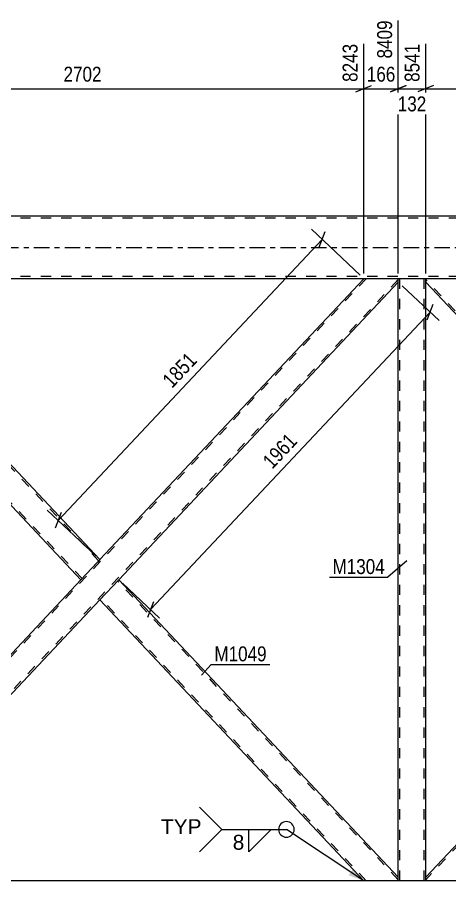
# Model space of a CAD drawing. Header units: millimetres. Extents: x -177 to 1012, y -676 to 165.
# Drawn here: x 263.1 to 346.2, y -121.6 to 44.2 of the extents above; entities that cross this region are included whole.
import ezdxf

# ---------------------------------------------------------------- set-up
doc = ezdxf.new("R2010")
doc.units = ezdxf.units.MM
doc.linetypes.add('DXK_LINE_DOT2', pattern=[3.9198, 1.9599, -1.9599])
doc.linetypes.add('DXK_LINE_DOT3', pattern=[5.9187, 2.979, -0.9799, 0.9799, -0.9799])
doc.styles.add('Arial', font='ARIAL.TTF', dxfattribs={"height": 0.2})
doc.styles.add('Arial Narrow', font='ARIALN.TTF', dxfattribs={"height": 0.2})

# ---------------------------------------------------------------- blocks, each defined once
blk = doc.blocks.new('Part-761545539-1972 - 1890')
at = {"color": 7, "linetype": 'DXK_LINE_DOT2'}
for p, q in [((838, 5.6), (0, 5.6)), ((838, -5.6), (0, -5.6))]:
    blk.add_line(p, q, dxfattribs=at)
at = {"color": 2, "linetype": 'Continuous'}
for p, q in [((457, 6), (221, 6)), ((452.5, -6), (225.5, -6))]:
    blk.add_line(p, q, dxfattribs=at)
at = {"color": 7, "linetype": 'DXK_LINE_DOT3'}
blk.add_line((0, 0), (838, 0), dxfattribs=at)
blk = doc.blocks.new('Part-761545539-1987 - 1890')
at = {"color": 2, "linetype": 'Continuous'}
blk.add_line((798, -121.6), (216.6, -121.6), dxfattribs=at)
blk = doc.blocks.new('Part-761545539-2382 - 1890')
at = {"color": 2, "linetype": 'Continuous'}
for p, q in [((341.64, -6.66), (341.64, -6)), ((399, -59.95), (348.27, -6)), ((395.38, -63.8), (341.64, -6.66)), ((398.56, -60.41), (395.38, -63.8)), ((399, -59.95), (398.56, -60.41))]:
    blk.add_line(p, q, dxfattribs=at)
at = {"color": 7, "linetype": 'DXK_LINE_DOT2'}
for p, q in [((348.27, -6), (341.64, -6)), ((395.6, -63.57), (341.64, -6.19)), ((398.78, -60.18), (347.83, -6)), ((398.97, -59.98), (398.56, -60.41)), ((395.6, -63.57), (395.61, -63.55))]:
    blk.add_line(p, q, dxfattribs=at)
blk = doc.blocks.new('Part-761545539-2265 - 1890')
at = {"color": 7, "linetype": 'DXK_LINE_DOT2'}
for p, q in [((341.64, -6), (336.36, -6)), ((336.36, -6.66), (336.36, -6)), ((336.68, -121.6), (336.68, -6)), ((341.32, -121.6), (341.32, -6)), ((341.64, -6.66), (341.64, -6)), ((336.36, -121.6), (336.36, -120.94)), ((341.64, -121.6), (341.64, -120.94)), ((341.64, -121.6), (336.36, -121.6))]:
    blk.add_line(p, q, dxfattribs=at)
at = {"color": 2, "linetype": 'Continuous'}
for p, q in [((336.36, -120.94), (336.36, -6.66)), ((341.64, -120.94), (341.64, -6.66))]:
    blk.add_line(p, q, dxfattribs=at)
blk = doc.blocks.new('Part-761545539-2297 - 1890')
at = {"color": 2, "linetype": 'Continuous'}
for p, q in [((282.63, -63.8), (279, -67.65)), ((336.36, -120.94), (282.63, -63.8)), ((329.73, -121.6), (279, -67.65)), ((336.36, -121.6), (336.36, -120.94))]:
    blk.add_line(p, q, dxfattribs=at)
at = {"color": 7, "linetype": 'DXK_LINE_DOT2'}
for p, q in [((336.36, -121.41), (282.41, -64.03)), ((279.22, -67.42), (279.24, -67.4)), ((330.17, -121.6), (279.22, -67.42)), ((336.36, -121.6), (329.73, -121.6))]:
    blk.add_line(p, q, dxfattribs=at)
blk = doc.blocks.new('Part-761545539-2367 - 1890')
at = {"color": 7, "linetype": 'DXK_LINE_DOT2'}
for p, q in [((330.17, -6), (221.64, -121.41)), ((336.36, -6.19), (227.83, -121.6)), ((336.36, -6), (329.73, -6)), ((279, -59.95), (275.38, -63.8)), ((282.63, -63.8), (279, -67.65)), ((228.27, -121.6), (221.64, -121.6))]:
    blk.add_line(p, q, dxfattribs=at)
at = {"color": 2, "linetype": 'Continuous'}
for p, q in [((329.73, -6), (279, -59.95)), ((336.36, -6.66), (336.36, -6)), ((336.36, -6.66), (282.63, -63.8)), ((275.38, -63.8), (221.64, -120.94)), ((279, -67.65), (228.27, -121.6)), ((221.64, -121.6), (221.64, -120.94))]:
    blk.add_line(p, q, dxfattribs=at)
blk = doc.blocks.new('Part-761545539-2372 - 1890')
at = {"color": 7, "linetype": 'DXK_LINE_DOT2'}
for p, q in [((228.27, -6), (221.64, -6)), ((221.64, -6.48), (221.64, -6)), ((275.6, -63.57), (221.64, -6.19)), ((278.78, -60.18), (227.83, -6)), ((278.97, -59.98), (278.56, -60.41)), ((275.6, -63.57), (275.61, -63.55))]:
    blk.add_line(p, q, dxfattribs=at)
at = {"color": 2, "linetype": 'Continuous'}
for p, q in [((221.64, -6.66), (221.64, -6.48)), ((279, -59.95), (228.27, -6)), ((275.38, -63.8), (221.64, -6.66)), ((278.56, -60.41), (275.38, -63.8)), ((279, -59.95), (278.56, -60.41))]:
    blk.add_line(p, q, dxfattribs=at)
blk = doc.blocks.new('Part-761545539-2377 - 1890')
at = {"color": 7, "linetype": 'DXK_LINE_DOT2'}
for p, q in [((450.17, -6), (341.64, -121.41)), ((456.36, -6.19), (347.83, -121.6)), ((456.36, -6), (449.73, -6)), ((456.36, -6.48), (456.36, -6)), ((399, -59.95), (395.38, -63.8)), ((402.62, -63.8), (399, -67.65)), ((348.27, -121.6), (341.64, -121.6))]:
    blk.add_line(p, q, dxfattribs=at)
at = {"color": 2, "linetype": 'Continuous'}
for p, q in [((449.73, -6), (399, -59.95)), ((456.36, -6.66), (456.36, -6.48)), ((456.36, -6.66), (402.62, -63.8)), ((395.38, -63.8), (341.64, -120.94)), ((399, -67.65), (348.27, -121.6)), ((341.64, -121.6), (341.64, -120.94))]:
    blk.add_line(p, q, dxfattribs=at)
blk = doc.blocks.new('StraightDimension-761545539-16616 - 1890')
at = {"color": 7, "linetype": 'Continuous'}
for p, q in [((449.73, -5), (449.73, 40.92)), ((341.64, -5), (341.64, 39.09)), ((343.14, 31.08), (340.14, 29.88)), ((341.64, 30.48), (449.73, 30.48)), ((448.23, 29.88), (451.23, 31.08))]:
    blk.add_line(p, q, dxfattribs=at)
at = {"color": 0, "linetype": 'Continuous'}
blk.add_wipeout([(449.13, 41.52), (444.93, 41.52), (444.93, 31.18), (449.13, 31.18)], dxfattribs=at)
at = {"color": 0}
blk.add_wipeout([(399.94, 31.23), (399.94, 35.43), (391.43, 35.43), (391.43, 31.23)], dxfattribs=at)
at = {"color": 3, "linetype": 'Continuous', "style": 'Arial Narrow'}
blk.add_text('11243', height=2.863, rotation=90.0002, dxfattribs=at).set_placement((448.53, 31.78))
at = {"color": 3, "style": 'Arial Narrow'}
blk.add_text('2702', height=2.863, dxfattribs=at).set_placement((392.03, 31.83))
blk = doc.blocks.new('StraightDimension-761545539-16618 - 1890')
at = {"color": 7, "linetype": 'Continuous'}
for p, q in [((336.36, -5), (336.36, 43.59)), ((329.73, -5), (329.73, 39.09)), ((328.23, 29.88), (331.23, 31.08)), ((329.73, 30.48), (336.36, 30.48)), ((337.86, 31.08), (334.86, 29.88))]:
    blk.add_line(p, q, dxfattribs=at)
at = {"color": 0}
blk.add_wipeout([(336.39, 31.23), (336.39, 35.43), (329.71, 35.43), (329.71, 31.23)], dxfattribs=at)
at = {"color": 3, "style": 'Arial Narrow'}
blk.add_text('166', height=2.863, dxfattribs=at).set_placement((330.31, 31.83))
at = {"color": 0, "linetype": 'Continuous'}
blk.add_wipeout([(335.76, 44.19), (331.56, 44.19), (331.56, 35.68), (335.76, 35.68)], dxfattribs=at)
at = {"color": 3, "linetype": 'Continuous', "style": 'Arial Narrow'}
blk.add_text('8409', height=2.863, rotation=90.0002, dxfattribs=at).set_placement((335.16, 36.28))
blk = doc.blocks.new('StraightDimension-761545539-2985 - 1890')
at = {"color": 7, "linetype": 'Continuous'}
for p, q in [((329.01, -5.31), (319.65, 3.49)), ((321.13, 0.03), (322.32, 3.04)), ((270.99, -52.41), (321.72, 1.53)), ((278.27, -59.26), (268.91, -50.46)), ((271.58, -50.91), (270.4, -53.92))]:
    blk.add_line(p, q, dxfattribs=at)
at = {"color": 0}
blk.add_wipeout([(298.73, -21.83), (295.67, -18.95), (289.84, -25.15), (292.9, -28.03)], dxfattribs=at)
at = {"color": 3, "style": 'Arial Narrow'}
blk.add_text('1851', height=2.863, rotation=46.7591, dxfattribs=at).set_placement((292.87, -27.18))
blk = doc.blocks.new('StraightDimension-761545539-3006 - 1890')
at = {"color": 7, "linetype": 'Continuous'}
for p, q in [((337.09, -7.35), (344.22, -14.06)), ((341.88, -13.91), (343.07, -10.91)), ((288.74, -69.55), (342.47, -12.41)), ((283.35, -64.49), (290.49, -71.19)), ((289.33, -68.05), (288.15, -71.05))]:
    blk.add_line(p, q, dxfattribs=at)
at = {"color": 0}
blk.add_wipeout([(317.98, -37.37), (314.92, -34.49), (309.08, -40.69), (312.14, -43.57)], dxfattribs=at)
at = {"color": 3, "style": 'Arial Narrow'}
blk.add_text('1961', height=2.863, rotation=46.7591, dxfattribs=at).set_placement((312.12, -42.72))
blk = doc.blocks.new('StraightDimension-761545539-16617 - 1890')
at = {"color": 7, "linetype": 'Continuous'}
for p, q in [((336.36, -5), (336.36, 43.59)), ((341.64, -5), (341.64, 39.09)), ((334.86, 29.88), (337.86, 31.08)), ((336.36, 30.48), (341.64, 30.48)), ((343.14, 31.08), (340.14, 29.88))]:
    blk.add_line(p, q, dxfattribs=at)
at = {"color": 0, "linetype": 'Continuous'}
blk.add_wipeout([(341.04, 39.69), (336.84, 39.69), (336.84, 31.18), (341.04, 31.18)], dxfattribs=at)
at = {"color": 0}
blk.add_wipeout([(342.34, 25.53), (342.34, 29.73), (335.66, 29.73), (335.66, 25.53)], dxfattribs=at)
at = {"color": 3, "linetype": 'Continuous', "style": 'Arial Narrow'}
blk.add_text('8541', height=2.863, rotation=90.0002, dxfattribs=at).set_placement((340.44, 31.78))
at = {"color": 3, "style": 'Arial Narrow'}
blk.add_text('132', height=2.863, dxfattribs=at).set_placement((336.26, 26.13))
blk = doc.blocks.new('StraightDimension-761545539-16619 - 1890')
at = {"color": 7, "linetype": 'Continuous'}
for p, q in [((221.64, -5), (221.64, 39.09)), ((329.73, -5), (329.73, 39.09)), ((223.14, 31.08), (220.14, 29.88)), ((221.64, 30.48), (329.73, 30.48)), ((328.23, 29.88), (331.23, 31.08))]:
    blk.add_line(p, q, dxfattribs=at)
at = {"color": 0, "linetype": 'Continuous'}
blk.add_wipeout([(329.13, 39.69), (324.93, 39.69), (324.93, 31.18), (329.13, 31.18)], dxfattribs=at)
at = {"color": 0}
blk.add_wipeout([(279.94, 31.23), (279.94, 35.43), (271.43, 35.43), (271.43, 31.23)], dxfattribs=at)
at = {"color": 3, "linetype": 'Continuous', "style": 'Arial Narrow'}
blk.add_text('8243', height=2.863, rotation=90.0002, dxfattribs=at).set_placement((328.53, 31.78))
at = {"color": 3, "style": 'Arial Narrow'}
blk.add_text('2702', height=2.863, dxfattribs=at).set_placement((272.03, 31.83))
blk = doc.blocks.new('Mark-761545539-2261 - 1890')
at = {"color": 0}
blk.add_wipeout([(333.77, -62.71), (333.77, -59.71), (323.72, -59.71), (323.72, -62.71)], dxfattribs=at)
blk.add_wipeout([(333.77, -62.71), (333.77, -59.71), (323.72, -59.71), (323.72, -62.71)], dxfattribs=at)
at = {"color": 30, "linetype": 'Continuous'}
for p in [(337.98, -60.15), (323.12, -63.31)]:
    blk.add_line(p, (334.37, -63.31), dxfattribs=at)
at = {"color": 3, "style": 'Arial Narrow'}
blk.add_text('M1304', height=2.863, dxfattribs=at).set_placement((323.72, -62.71))
blk = doc.blocks.new('Mark-761545539-2293 - 1890')
at = {"color": 0}
blk.add_wipeout([(311.08, -79.47), (311.08, -76.47), (301.02, -76.47), (301.02, -79.47)], dxfattribs=at)
blk.add_wipeout([(311.08, -79.47), (311.08, -76.47), (301.02, -76.47), (301.02, -79.47)], dxfattribs=at)
at = {"color": 30, "linetype": 'Continuous'}
for p, q in [((298.52, -82.16), (300.42, -80.07)), ((300.42, -80.07), (311.68, -80.07))]:
    blk.add_line(p, q, dxfattribs=at)
at = {"color": 3, "style": 'Arial Narrow'}
blk.add_text('M1049', height=2.863, dxfattribs=at).set_placement((301.02, -79.47))
blk = doc.blocks.new('WeldMark-761545539-20387 - 1890')
at = {"linetype": 'Continuous'}
blk.add_hatch(color=30, dxfattribs=at).paths.add_polyline_path([(327.65, -119.32), (329.73, -121.6), (326.82, -120.57)])
at = {"color": 3, "linetype": 'Continuous'}
for q in [(298.15, -107.46), (298.15, -116.04)]:
    blk.add_line((302.44, -111.75), q, dxfattribs=at)
at = {"color": 30, "linetype": 'Continuous'}
blk.add_line((329.73, -121.6), (314.86, -111.75), dxfattribs=at)
at = {"color": 3, "linetype": 'Continuous'}
for start, end in [(90, 270), (270, 90)]:
    blk.add_arc((314.86, -111.75), 1.5, start, end, dxfattribs=at)
at = {"color": 0}
blk.add_wipeout([(306.96, -115.85), (306.96, -112.45), (304.34, -112.45), (304.34, -115.85)], dxfattribs=at)
at = {"color": 30, "linetype": 'Continuous'}
blk.add_line((302.44, -111.75), (314.86, -111.75), dxfattribs=at)
at = {"color": 3, "linetype": 'Continuous'}
for p, q in [((307.62, -111.75), (311.9, -111.75)), ((311.9, -111.75), (307.62, -116.04)), ((307.62, -116.04), (307.62, -111.75))]:
    blk.add_line(p, q, dxfattribs=at)
at = {"color": 3, "style": 'Arial'}
blk.add_text('8', height=2.87, dxfattribs=at).set_placement((304.54, -115.65))
at = {"color": 0, "linetype": 'Continuous'}
blk.add_wipeout([(298.54, -112.65), (298.54, -109.65), (290.76, -109.65), (290.76, -112.65)], dxfattribs=at)
blk.add_wipeout([(298.54, -112.65), (298.54, -109.65), (290.76, -109.65), (290.76, -112.65)], dxfattribs=at)
at = {"color": 3, "linetype": 'Continuous', "style": 'Arial'}
blk.add_text('TYP', height=2.865, dxfattribs=at).set_placement((290.76, -112.65))

msp = doc.modelspace()

# ---------------------------------------------------------------- block references
for name in ['Part-761545539-1972 - 1890', 'Part-761545539-2367 - 1890', 'Part-761545539-2372 - 1890', 'Part-761545539-2265 - 1890', 'Part-761545539-2382 - 1890', 'Part-761545539-2377 - 1890', 'Part-761545539-2297 - 1890', 'Part-761545539-1987 - 1890']:
    msp.add_blockref(name, (0, 0))

# ---------------------------------------------------------------- next in the draw order: block references
for name in ['StraightDimension-761545539-16618 - 1890', 'StraightDimension-761545539-16616 - 1890', 'Mark-761545539-2293 - 1890', 'WeldMark-761545539-20387 - 1890']:
    msp.add_blockref(name, (0, 0))

# ---------------------------------------------------------------- next in the draw order: block references
for name in ['StraightDimension-761545539-16617 - 1890', 'StraightDimension-761545539-2985 - 1890']:
    msp.add_blockref(name, (0, 0))

# ---------------------------------------------------------------- next in the draw order: block references
for name in ['StraightDimension-761545539-16619 - 1890', 'StraightDimension-761545539-3006 - 1890']:
    msp.add_blockref(name, (0, 0))

# ---------------------------------------------------------------- next in the draw order: block references
msp.add_blockref('Mark-761545539-2261 - 1890', (0, 0))

doc.saveas('drawing.dxf')
